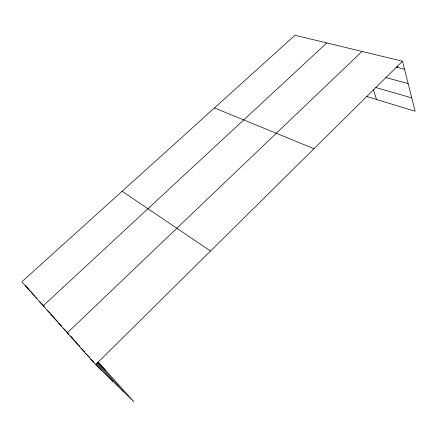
<?xml version="1.0" encoding="UTF-8"?>
<svg xmlns="http://www.w3.org/2000/svg" width="437" height="437" viewBox="0 0 437 437"><rect width="100%" height="100%" fill="white"/><g stroke="black" fill="none" stroke-linecap="round" stroke-linejoin="round"><path stroke-width="0.66" d="M98.03 361.88L133.946 401.756L95.632 364.627L402.477 61.213L415.15 111.249L366.714 96.506M362.027 51.44L67.331 332.847L68.735 334.223M326.81 42.935L43.219 305.78L44.142 306.687M402.477 61.213L294.991 35.244L21.85 281.789L95.632 364.627M396.228 67.101L404.493 69.177M385.795 77.546L408.142 83.576M375.711 87.498L411.763 97.872M214.458 107.934L313.968 148.727M122.141 191.264L210.514 251.029M90.639 359.023L93.955 362.24M95.85 364.081L96.801 364.999M80.998 348.196L84.773 351.867M85.761 353.544L90.017 357.684M70.608 336.053L72.952 338.342M97.522 362.349L105.295 369.948M71.783 337.85L76.48 342.433M76.338 342.963L79.632 346.175M54.898 318.895L58.154 322.085M58.957 323.451L61.754 326.188M63.097 328.1L67.303 332.213M47.032 310.062L50.266 313.236M50.927 314.432L54.63 318.07M28.7 289.48L32.333 293.063M32.223 293.435L34.955 296.133M35.818 297.471L36.73 298.367M39.483 301.585L44.066 306.102M25.242 285.596L28.41 288.726M97.462 362.601L123.802 391.923M96.883 363.469L112.888 381.343M95.911 364.005L101.805 370.603M373.367 89.197L376.459 99.472M397.135 66.096L397.479 67.413"/></g></svg>
